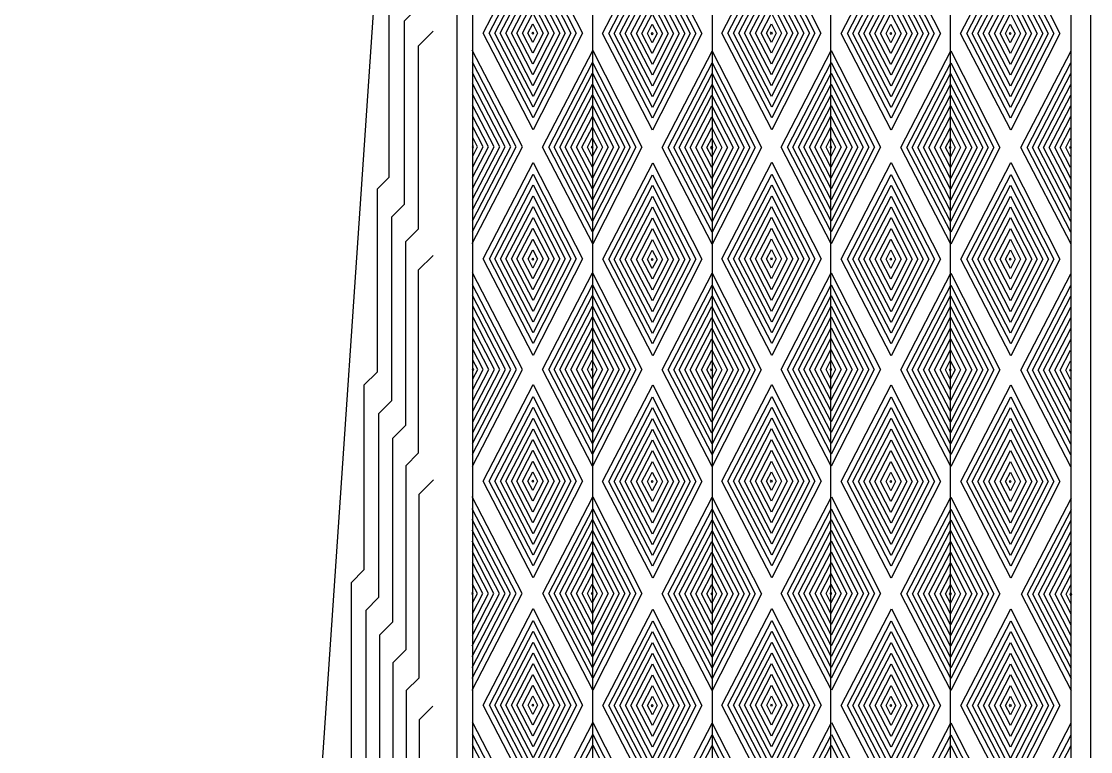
# Model space of a CAD drawing. Extents: x 1.4 to 30.6, y 33.7 to 78.7.
# Drawn here: x 1.37 to 13.11, y 63.65 to 71.66 of the extents above; entities that cross this region are included whole.
import ezdxf

# ---------------------------------------------------------------- set-up
doc = ezdxf.new("R2010")
doc.units = 0
doc.layers.add('Layer_1', color=7, linetype='CONTINUOUS')

msp = doc.modelspace()

# ---------------------------------------------------------------- linework, layer by layer
at = {"layer": 'Layer_1', "color": 7}
for points in [[(6.150381, 77.776697), (13.110188, 77.776697), (13.110188, 39.725902), (7.29343, 33.909143), (4.86829, 33.909143), (3.760688, 35.016747), (3.135771, 35.016747), (1.372314, 35.901154), (1.372314, 36.329863), (3.531009, 37.576188), (3.531009, 46.716138), (5.648365, 77.779939), (6.081495, 77.779939)], [(6.15221, 77.813116), (6.15221, 38.781297), (6.46069, 38.473274), (6.46069, 36.139816)], [(12.891741, 77.665099), (12.891741, 39.821421), (7.176284, 34.105964), (5.002654, 34.105964), (3.893132, 35.21383), (3.893132, 35.350352)], [(11.567766, 77.675947), (11.567766, 39.803742), (7.222398, 35.458374), (7.222398, 34.955292), (6.539506, 34.2724), (5.095628, 34.2724), (4.158051, 35.209977), (4.158051, 35.35063)], [(10.256348, 77.677275), (10.256348, 39.803742), (7.060079, 36.607472), (7.060079, 35.010587), (6.497891, 34.448398), (5.192509, 34.448398), (4.423405, 35.222971), (4.423405, 35.350027)], [(8.95441, 77.675889), (8.95441, 39.814791), (6.91135, 37.771731), (6.91135, 35.088113), (6.445704, 34.622467), (5.283741, 34.622467), (4.687766, 35.218441), (4.687766, 35.349796)], [(7.64299, 77.677216), (7.64299, 39.816447), (6.764734, 38.938192), (6.764734, 35.159212), (6.393491, 34.78797), (5.37924, 34.78797), (4.951025, 35.216185), (4.951025, 35.349849)], [(6.325815, 77.673873), (6.325815, 39.81028), (6.617419, 39.518677), (6.617419, 35.216245), (6.333897, 34.932726), (5.501904, 34.932726), (5.216384, 35.218246), (5.216384, 35.35141)], [(5.87598, 76.469501), (5.695877, 76.289399), (5.695877, 74.266285), (5.556104, 74.126512), (5.556104, 72.120525), (5.407769, 71.972189), (5.407769, 69.952775), (5.2767, 69.821707), (5.2767, 67.815143), (5.133036, 67.671478), (5.133036, 65.646258), (4.991668, 65.50489), (4.991668, 63.485187)], [(5.891449, 73.996684), (5.72571, 73.830945), (5.72571, 71.817776), (5.575441, 71.667506), (5.575441, 69.655882), (5.436322, 69.516763), (5.436322, 67.499737), (5.293736, 67.357152), (5.293736, 65.342333), (5.152492, 65.201089), (5.152492, 63.188293)], [(5.891449, 71.557014), (5.727368, 71.392933), (5.727368, 69.38438), (5.58729, 69.244303), (5.58729, 67.229584), (5.445946, 67.088239), (5.445946, 65.072774), (5.30352, 64.930349), (5.30352, 62.912105)], [(6.322623, 69.228927), (6.872053, 70.288905), (6.322623, 71.348757)], [(12.894933, 69.220153), (12.345503, 70.280131), (12.894933, 71.339983)], [(6.32322, 69.36), (6.804705, 70.288896), (6.32322, 71.217682)], [(12.894335, 69.351227), (12.412851, 70.280123), (12.894335, 71.208908)], [(6.323753, 69.476863), (6.74466, 70.28889), (6.323753, 71.10082)], [(12.893803, 69.468089), (12.472896, 70.280116), (12.893803, 71.092047)], [(6.324295, 69.595688), (6.683605, 70.288882), (6.324295, 70.981992)], [(12.893261, 69.586915), (12.533951, 70.280108), (12.893261, 70.973218)], [(6.32483, 69.712985), (6.623338, 70.288875), (6.32483, 70.864696)], [(12.892726, 69.704211), (12.594218, 70.280101), (12.892726, 70.855923)], [(6.325372, 69.831965), (6.562203, 70.288867), (6.325372, 70.745715)], [(12.892184, 69.823191), (12.655353, 70.280093), (12.892184, 70.736941)], [(6.325915, 69.94999), (6.501566, 70.288859), (6.325915, 70.627689)], [(12.891641, 69.941216), (12.71599, 70.280086), (12.891641, 70.618915)], [(6.326473, 70.069901), (6.439965, 70.288852), (6.326473, 70.507777)], [(12.891083, 70.061126), (12.777591, 70.280078), (12.891083, 70.499003)], [(6.327027, 70.18671), (6.379966, 70.288843), (6.327027, 70.390964)], [(12.890529, 70.177936), (12.837589, 70.280069), (12.890529, 70.382191)], [(5.89099, 69.09491), (5.729261, 68.933181), (5.729261, 66.925178), (5.592133, 66.788049), (5.592133, 64.770422), (5.448575, 64.626864), (5.448575, 62.611006)], [(6.324901, 66.785282), (6.874331, 67.84526), (6.324901, 68.905112)], [(12.894782, 66.776508), (12.345352, 67.836486), (12.894782, 68.896338)], [(6.325498, 66.916356), (6.806983, 67.845252), (6.325498, 68.774036)], [(12.894184, 66.907582), (12.4127, 67.836478), (12.894184, 68.765263)], [(6.326031, 67.033218), (6.746938, 67.845245), (6.326031, 68.657175)], [(12.893652, 67.024444), (12.472745, 67.836471), (12.893652, 68.648401)], [(6.326573, 67.152044), (6.685883, 67.845237), (6.326573, 68.538347)], [(12.89311, 67.14327), (12.5338, 67.836463), (12.89311, 68.529574)], [(6.327108, 67.26934), (6.625615, 67.84523), (6.327108, 68.421052)], [(12.892575, 67.260566), (12.594067, 67.836456), (12.892575, 68.412278)], [(6.32765, 67.38832), (6.564481, 67.845223), (6.32765, 68.30207)], [(12.892033, 67.379547), (12.655202, 67.836449), (12.892033, 68.293296)], [(6.328193, 67.506345), (6.503844, 67.845215), (6.328193, 68.184044)], [(12.89149, 67.497571), (12.715839, 67.836441), (12.89149, 68.17527)], [(6.328751, 67.626255), (6.442243, 67.845207), (6.328751, 68.064132)], [(12.890932, 67.617482), (12.77744, 67.836433), (12.890932, 68.055359)], [(6.329305, 67.743065), (6.382244, 67.845198), (6.329305, 67.94732)], [(12.890378, 67.734291), (12.837439, 67.836424), (12.890378, 67.938546)], [(5.895868, 66.634583), (5.733997, 66.472711), (5.733997, 64.460094), (5.595329, 64.321427), (5.595329, 62.3066)], [(6.320546, 64.327579), (6.869976, 65.387558), (6.320546, 66.447409)], [(12.899137, 64.318806), (12.349707, 65.378784), (12.899137, 66.438636)], [(6.321144, 64.458653), (6.802628, 65.387549), (6.321144, 66.316334)], [(12.898539, 64.449879), (12.417055, 65.378775), (12.898539, 66.30756)], [(6.321676, 64.575515), (6.742583, 65.387542), (6.321676, 66.199473)], [(12.898006, 64.566741), (12.477099, 65.378768), (12.898006, 66.190699)], [(6.322218, 64.694341), (6.681528, 65.387535), (6.322218, 66.080645)], [(12.897465, 64.685567), (12.538154, 65.378761), (12.897465, 66.071871)], [(6.322753, 64.811637), (6.621261, 65.387528), (6.322753, 65.963349)], [(12.89693, 64.802863), (12.598422, 65.378754), (12.89693, 65.954575)], [(6.323295, 64.930618), (6.560127, 65.38752), (6.323295, 65.844368)], [(12.896388, 64.921844), (12.659556, 65.378746), (12.896388, 65.835594)], [(6.323839, 65.048642), (6.499489, 65.387512), (6.323839, 65.726341)], [(12.895844, 65.039868), (12.720194, 65.378738), (12.895844, 65.717568)], [(6.324397, 65.168553), (6.437888, 65.387504), (6.324397, 65.60643)], [(12.895286, 65.159779), (12.781795, 65.37873), (12.895286, 65.597656)], [(6.32495, 65.285363), (6.37789, 65.387495), (6.32495, 65.489617)], [(12.894733, 65.276589), (12.841793, 65.378722), (12.894733, 65.480843)], [(5.890565, 64.152705), (5.737422, 63.999562), (5.737422, 61.991697), (5.595108, 61.849383), (5.595108, 59.836876), (5.456661, 59.698429), (5.456661, 57.682483), (5.310288, 57.536109), (5.310288, 55.515629), (5.168737, 55.374079), (5.168737, 53.360808), (5.031239, 53.223311), (5.031239, 51.208175), (4.886469, 51.063406), (4.886469, 49.044603), (4.745721, 48.903856), (4.745721, 46.887596), (4.60753, 46.749404), (4.60753, 44.739335), (4.462962, 44.594767), (4.462962, 37.89344), (4.407869, 37.641297), (4.407869, 37.072768)], [(6.323686, 61.856301), (6.873116, 62.916279), (6.323686, 63.976131)], [(12.895996, 61.847527), (12.346566, 62.907506), (12.895996, 63.967357)], [(6.324284, 61.987375), (6.805768, 62.916271), (6.324284, 63.845056)], [(12.895399, 61.978601), (12.413914, 62.907497), (12.895399, 63.836282)], [(6.324816, 62.104237), (6.745724, 62.916264), (6.324816, 63.728195)], [(12.894866, 62.095463), (12.473959, 62.90749), (12.894866, 63.719421)]]:
    msp.add_lwpolyline(points, dxfattribs=at)
for points in [[(6.441488, 71.533785), (6.990918, 72.593637), (7.530818, 71.533785), (6.990918, 70.473807)], [(7.752972, 71.529963), (8.302402, 72.589814), (8.842303, 71.529963), (8.302402, 70.469984)], [(9.060847, 71.53463), (9.610277, 72.594482), (10.150178, 71.53463), (9.610277, 70.474652)], [(10.372331, 71.530808), (10.921761, 72.590659), (11.461662, 71.530808), (10.921761, 70.470829)], [(11.683625, 71.530799), (12.233054, 72.590651), (12.772955, 71.530799), (12.233054, 70.470821)], [(6.508836, 71.533777), (6.990321, 72.462561), (7.463454, 71.533777), (6.990321, 70.604881)], [(7.82032, 71.529954), (8.301805, 72.458739), (8.774938, 71.529954), (8.301805, 70.601059)], [(9.128195, 71.534622), (9.60968, 72.463406), (10.082813, 71.534622), (9.60968, 70.605726)], [(10.439679, 71.530799), (10.921164, 72.459584), (11.394297, 71.530799), (10.921164, 70.601904)], [(11.750972, 71.530791), (12.232457, 72.459576), (12.70559, 71.530791), (12.232457, 70.601895)], [(6.568881, 71.533769), (6.989788, 72.3457), (7.403395, 71.533769), (6.989788, 70.721742)], [(7.880365, 71.529947), (8.301272, 72.341878), (8.714879, 71.529947), (8.301272, 70.71792)], [(9.18824, 71.534615), (9.609147, 72.346545), (10.022754, 71.534615), (9.609147, 70.722587)], [(10.499724, 71.530792), (10.920631, 72.342722), (11.334238, 71.530792), (10.920631, 70.718765)], [(11.811017, 71.530784), (12.231924, 72.342714), (12.645531, 71.530784), (12.231924, 70.718756)], [(6.629936, 71.533762), (6.989246, 72.226872), (7.342325, 71.533762), (6.989246, 70.840568)], [(7.94142, 71.52994), (8.30073, 72.22305), (8.653809, 71.52994), (8.30073, 70.836746)], [(9.249295, 71.534607), (9.608605, 72.227717), (9.961684, 71.534607), (9.608605, 70.841413)], [(10.560779, 71.530785), (10.920089, 72.223895), (11.273168, 71.530785), (10.920089, 70.837591)], [(11.872072, 71.530776), (12.231382, 72.223886), (12.584461, 71.530776), (12.231382, 70.837583)], [(6.690203, 71.533755), (6.988711, 72.109576), (7.282041, 71.533755), (6.988711, 70.957864)], [(8.001687, 71.529932), (8.300195, 72.105754), (8.593526, 71.529932), (8.300195, 70.954041)], [(9.309562, 71.5346), (9.60807, 72.110421), (9.901401, 71.5346), (9.60807, 70.958709)], [(10.621047, 71.530777), (10.919554, 72.106599), (11.212885, 71.530777), (10.919554, 70.954887)], [(11.93234, 71.530769), (12.230847, 72.106591), (12.524178, 71.530769), (12.230847, 70.954878)], [(6.751338, 71.533747), (6.988169, 71.990595), (7.220892, 71.533747), (6.988169, 71.076845)], [(8.062822, 71.529925), (8.299653, 71.986772), (8.532376, 71.529925), (8.299653, 71.073022)], [(9.370697, 71.534592), (9.607528, 71.99144), (9.840252, 71.534592), (9.607528, 71.07769)], [(10.682181, 71.53077), (10.919012, 71.987617), (11.151736, 71.53077), (10.919012, 71.073868)], [(11.993474, 71.530761), (12.230305, 71.987609), (12.463029, 71.530761), (12.230305, 71.073859)], [(6.811975, 71.533739), (6.987626, 71.872569), (7.160229, 71.533739), (6.987626, 71.19487)], [(8.123459, 71.529917), (8.29911, 71.868746), (8.471713, 71.529917), (8.29911, 71.191047)], [(9.431334, 71.534584), (9.606985, 71.873414), (9.779588, 71.534584), (9.606985, 71.195714)], [(10.742818, 71.530762), (10.918469, 71.869591), (11.091072, 71.530762), (10.918469, 71.191892)], [(12.054112, 71.530754), (12.229762, 71.869583), (12.402365, 71.530754), (12.229762, 71.191884)], [(6.873576, 71.533731), (6.987068, 71.752657), (7.098591, 71.533731), (6.987068, 71.314779)], [(8.18506, 71.529909), (8.298552, 71.748834), (8.410075, 71.529909), (8.298552, 71.310957)], [(9.492935, 71.534576), (9.606427, 71.753502), (9.71795, 71.534576), (9.606427, 71.315624)], [(10.804419, 71.530754), (10.917911, 71.749679), (11.029434, 71.530754), (10.917911, 71.311802)], [(12.115712, 71.530746), (12.229204, 71.749671), (12.340727, 71.530746), (12.229204, 71.311794)], [(6.933575, 71.533723), (6.986514, 71.635844), (7.038536, 71.533723), (6.986514, 71.43159)], [(8.245059, 71.5299), (8.297998, 71.632021), (8.35002, 71.5299), (8.297998, 71.427768)], [(9.552934, 71.534568), (9.605873, 71.636689), (9.657895, 71.534568), (9.605873, 71.432435)], [(10.864418, 71.530746), (10.917357, 71.632866), (10.969379, 71.530746), (10.917357, 71.428613)], [(12.175711, 71.530737), (12.228651, 71.632858), (12.280672, 71.530737), (12.228651, 71.428604)], [(6.978162, 71.533231), (6.9858, 71.547966), (6.993307, 71.533231), (6.9858, 71.518494)], [(8.289646, 71.529409), (8.297284, 71.544143), (8.304791, 71.529409), (8.297284, 71.514672)], [(9.597521, 71.534076), (9.605159, 71.548811), (9.612666, 71.534076), (9.605159, 71.519339)], [(10.909005, 71.530254), (10.916644, 71.544988), (10.92415, 71.530254), (10.916644, 71.515516)], [(12.220298, 71.530245), (12.227937, 71.54498), (12.235443, 71.530245), (12.227937, 71.515508)], [(7.094582, 70.283117), (7.644012, 71.342969), (8.183912, 70.283117), (7.644012, 69.223139)], [(8.406066, 70.279295), (8.955496, 71.339146), (9.495397, 70.279295), (8.955496, 69.219317)], [(9.713942, 70.283963), (10.263372, 71.343814), (10.803272, 70.283963), (10.263372, 69.223984)], [(11.025426, 70.28014), (11.574856, 71.339992), (12.114756, 70.28014), (11.574856, 69.220162)], [(7.16193, 70.283109), (7.643415, 71.211893), (8.116548, 70.283109), (7.643415, 69.354213)], [(8.473414, 70.279287), (8.954899, 71.208071), (9.428032, 70.279287), (8.954899, 69.350391)], [(9.78129, 70.283954), (10.262774, 71.212739), (10.735908, 70.283954), (10.262774, 69.355058)], [(11.092774, 70.280132), (11.574258, 71.208916), (12.047392, 70.280132), (11.574258, 69.351236)], [(7.221975, 70.283102), (7.642882, 71.095032), (8.056488, 70.283102), (7.642882, 69.471074)], [(8.533459, 70.279279), (8.954366, 71.09121), (9.367973, 70.279279), (8.954366, 69.467252)], [(9.841334, 70.283947), (10.262241, 71.095877), (10.675848, 70.283947), (10.262241, 69.471919)], [(11.152819, 70.280124), (11.573726, 71.092055), (11.987332, 70.280124), (11.573726, 69.468097)], [(7.28303, 70.283094), (7.64234, 70.976205), (7.995419, 70.283094), (7.64234, 69.589901)], [(8.594514, 70.279272), (8.953824, 70.972383), (9.306902, 70.279272), (8.953824, 69.586078)], [(9.902389, 70.283939), (10.2617, 70.97705), (10.614778, 70.283939), (10.2617, 69.590745)], [(11.213874, 70.280117), (11.573184, 70.973227), (11.926262, 70.280117), (11.573184, 69.586924)], [(7.343297, 70.283087), (7.641805, 70.858909), (7.935135, 70.283087), (7.641805, 69.707196)], [(8.654782, 70.279265), (8.953289, 70.855086), (9.24662, 70.279265), (8.953289, 69.703374)], [(9.962657, 70.283932), (10.261165, 70.859754), (10.554495, 70.283932), (10.261165, 69.708041)], [(11.274141, 70.28011), (11.572649, 70.855931), (11.865979, 70.28011), (11.572649, 69.704219)], [(7.404432, 70.283079), (7.641263, 70.739927), (7.873987, 70.283079), (7.641263, 69.826177)], [(8.715916, 70.279257), (8.952747, 70.736105), (9.185471, 70.279257), (8.952747, 69.822355)], [(10.023791, 70.283925), (10.260622, 70.740772), (10.493346, 70.283925), (10.260622, 69.827022)], [(11.335275, 70.280102), (11.572107, 70.736949), (11.80483, 70.280102), (11.572107, 69.8232)], [(7.465069, 70.283072), (7.64072, 70.621901), (7.813323, 70.283072), (7.64072, 69.944201)], [(8.776553, 70.279249), (8.952204, 70.618078), (9.124807, 70.279249), (8.952204, 69.940379)], [(10.084429, 70.283916), (10.260079, 70.622746), (10.432683, 70.283916), (10.260079, 69.945047)], [(11.395913, 70.280094), (11.571563, 70.618924), (11.744167, 70.280094), (11.571563, 69.941224)], [(7.52667, 70.283063), (7.640162, 70.501989), (7.751685, 70.283063), (7.640162, 70.064112)], [(8.838154, 70.279241), (8.951646, 70.498167), (9.063168, 70.279241), (8.951646, 70.06029)], [(10.14603, 70.283909), (10.259521, 70.502834), (10.371044, 70.283909), (10.259521, 70.064957)], [(11.457514, 70.280086), (11.571005, 70.499012), (11.682528, 70.280086), (11.571005, 70.061135)], [(7.586669, 70.283055), (7.639608, 70.385176), (7.69163, 70.283055), (7.639608, 70.180923)], [(8.898153, 70.279232), (8.951092, 70.381353), (9.003114, 70.279232), (8.951092, 70.1771)], [(10.206028, 70.2839), (10.258968, 70.386021), (10.310989, 70.2839), (10.258968, 70.181767)], [(11.517512, 70.280078), (11.570452, 70.382199), (11.622473, 70.280078), (11.570452, 70.177945)], [(6.335379, 70.288351), (6.327741, 70.303086), (6.320234, 70.288351), (6.327741, 70.273614)], [(7.631256, 70.282563), (7.638894, 70.297298), (7.646401, 70.282563), (7.638894, 70.267826)], [(8.94274, 70.278741), (8.950378, 70.293476), (8.957884, 70.278741), (8.950378, 70.264004)], [(10.250616, 70.283409), (10.258254, 70.298144), (10.26576, 70.283409), (10.258254, 70.268672)], [(11.5621, 70.279586), (11.569738, 70.294321), (11.577244, 70.279586), (11.569738, 70.264849)], [(12.882177, 70.279578), (12.889815, 70.294312), (12.897321, 70.279578), (12.889815, 70.26484)], [(6.442083, 69.057432), (6.991513, 70.117283), (7.531413, 69.057432), (6.991513, 67.997453)], [(7.753567, 69.053609), (8.302997, 70.113461), (8.842898, 69.053609), (8.302997, 67.993631)], [(9.061442, 69.058277), (9.610872, 70.118128), (10.150773, 69.058277), (9.610872, 67.998298)], [(10.372927, 69.054455), (10.922356, 70.114306), (11.462257, 69.054455), (10.922356, 67.994476)], [(11.68422, 69.054446), (12.23365, 70.114298), (12.77355, 69.054446), (12.23365, 67.994468)], [(6.509431, 69.057423), (6.990916, 69.986208), (7.464049, 69.057423), (6.990916, 68.128528)], [(7.820915, 69.053601), (8.3024, 69.982386), (8.775533, 69.053601), (8.3024, 68.124706)], [(9.12879, 69.058269), (9.610275, 69.987053), (10.083408, 69.058269), (9.610275, 68.129373)], [(10.440274, 69.054446), (10.921759, 69.983231), (11.394892, 69.054446), (10.921759, 68.125551)], [(11.751568, 69.054438), (12.233052, 69.983222), (12.706186, 69.054438), (12.233052, 68.125542)], [(6.569476, 69.057416), (6.990383, 69.869347), (7.403989, 69.057416), (6.990383, 68.245389)], [(7.88096, 69.053594), (8.301867, 69.865524), (8.715474, 69.053594), (8.301867, 68.241566)], [(9.188835, 69.058261), (9.609742, 69.870192), (10.023349, 69.058261), (9.609742, 68.246234)], [(10.500319, 69.054439), (10.921226, 69.86637), (11.334833, 69.054439), (10.921226, 68.242412)], [(11.811613, 69.05443), (12.23252, 69.866361), (12.646126, 69.05443), (12.23252, 68.242403)], [(6.630531, 69.057409), (6.989841, 69.750519), (7.34292, 69.057409), (6.989841, 68.364215)], [(7.942015, 69.053586), (8.301325, 69.746697), (8.654403, 69.053586), (8.301325, 68.360393)], [(9.24989, 69.058254), (9.6092, 69.751364), (9.962279, 69.058254), (9.6092, 68.36506)], [(10.561374, 69.054431), (10.920684, 69.747542), (11.273763, 69.054431), (10.920684, 68.361238)], [(11.872667, 69.054423), (12.231978, 69.747533), (12.585056, 69.054423), (12.231978, 68.36123)], [(6.690798, 69.057401), (6.989306, 69.633223), (7.282636, 69.057401), (6.989306, 68.48151)], [(8.002283, 69.053579), (8.30079, 69.629401), (8.594121, 69.053579), (8.30079, 68.477688)], [(9.310158, 69.058246), (9.608665, 69.634069), (9.901996, 69.058246), (9.608665, 68.482356)], [(10.621642, 69.054424), (10.92015, 69.630246), (11.21348, 69.054424), (10.92015, 68.478534)], [(11.932935, 69.054416), (12.231443, 69.630237), (12.524773, 69.054416), (12.231443, 68.478525)], [(6.751933, 69.057394), (6.988764, 69.514241), (7.221488, 69.057394), (6.988764, 68.600491)], [(8.063417, 69.053571), (8.300248, 69.510419), (8.532972, 69.053571), (8.300248, 68.596669)], [(9.371292, 69.058239), (9.608123, 69.515086), (9.840847, 69.058239), (9.608123, 68.601337)], [(10.682776, 69.054416), (10.919607, 69.511264), (11.152331, 69.054416), (10.919607, 68.597514)], [(11.994069, 69.054408), (12.230901, 69.511256), (12.463624, 69.054408), (12.230901, 68.597506)], [(6.81257, 69.057386), (6.988221, 69.396215), (7.160824, 69.057386), (6.988221, 68.718516)], [(8.124054, 69.053564), (8.299705, 69.392393), (8.472308, 69.053564), (8.299705, 68.714694)], [(9.431929, 69.058231), (9.60758, 69.39706), (9.780183, 69.058231), (9.60758, 68.719361)], [(10.743414, 69.054409), (10.919064, 69.393238), (11.091668, 69.054409), (10.919064, 68.715539)], [(12.054707, 69.0544), (12.230357, 69.393229), (12.402961, 69.0544), (12.230357, 68.71553)], [(6.874171, 69.057378), (6.987663, 69.276303), (7.099186, 69.057378), (6.987663, 68.838426)], [(8.185655, 69.053555), (8.299147, 69.272481), (8.410669, 69.053555), (8.299147, 68.834604)], [(9.49353, 69.058223), (9.607022, 69.277149), (9.718545, 69.058223), (9.607022, 68.839271)], [(10.805014, 69.054401), (10.918506, 69.273326), (11.030029, 69.054401), (10.918506, 68.835449)], [(12.116308, 69.054392), (12.229799, 69.273318), (12.341322, 69.054392), (12.229799, 68.83544)], [(6.93417, 69.057369), (6.987109, 69.15949), (7.039131, 69.057369), (6.987109, 68.955237)], [(8.245654, 69.053547), (8.298593, 69.155668), (8.350615, 69.053547), (8.298593, 68.951414)], [(9.553529, 69.058215), (9.606469, 69.160335), (9.65849, 69.058215), (9.606469, 68.956082)], [(10.865013, 69.054392), (10.917953, 69.156513), (10.969974, 69.054392), (10.917953, 68.952259)], [(12.176306, 69.054384), (12.229246, 69.156505), (12.281267, 69.054384), (12.229246, 68.952251)], [(6.978757, 69.056878), (6.986395, 69.071613), (6.993902, 69.056878), (6.986395, 69.042141)], [(8.290241, 69.053055), (8.297879, 69.06779), (8.305385, 69.053055), (8.297879, 69.038318)], [(9.598116, 69.057723), (9.605755, 69.072458), (9.613261, 69.057723), (9.605755, 69.042986)], [(10.9096, 69.0539), (10.917239, 69.068635), (10.924745, 69.0539), (10.917239, 69.039163)], [(12.220894, 69.053892), (12.228532, 69.068627), (12.236038, 69.053892), (12.228532, 69.039155)], [(7.094269, 67.845236), (7.643699, 68.905088), (8.1836, 67.845236), (7.643699, 66.785258)], [(9.713629, 67.846082), (10.263059, 68.905933), (10.802959, 67.846082), (10.263059, 66.786103)], [(11.025113, 67.842259), (11.574543, 68.902111), (12.114443, 67.842259), (11.574543, 66.782281)], [(8.405753, 67.841414), (8.955183, 68.901266), (9.495084, 67.841414), (8.955183, 66.781436)], [(7.161617, 67.845228), (7.643102, 68.774013), (8.116235, 67.845228), (7.643102, 66.916332)], [(8.473101, 67.841406), (8.954586, 68.77019), (9.427719, 67.841406), (8.954586, 66.91251)], [(9.780977, 67.846073), (10.262461, 68.774858), (10.735595, 67.846073), (10.262461, 66.917177)], [(11.092461, 67.842251), (11.573945, 68.771036), (12.047079, 67.842251), (11.573945, 66.913355)], [(7.221662, 67.845221), (7.642569, 68.657152), (8.056176, 67.845221), (7.642569, 67.033193)], [(8.533146, 67.841398), (8.954053, 68.653329), (9.36766, 67.841398), (8.954053, 67.029371)], [(9.841022, 67.846066), (10.261928, 68.657997), (10.675535, 67.846066), (10.261928, 67.034039)], [(11.152506, 67.842244), (11.573413, 68.654174), (11.987019, 67.842244), (11.573413, 67.030216)], [(7.282717, 67.845213), (7.642027, 68.538324), (7.995106, 67.845213), (7.642027, 67.15202)], [(8.594201, 67.841391), (8.953511, 68.534501), (9.30659, 67.841391), (8.953511, 67.148198)], [(9.902076, 67.846058), (10.261387, 68.539169), (10.614465, 67.846058), (10.261387, 67.152865)], [(11.213561, 67.842236), (11.572871, 68.535346), (11.92595, 67.842236), (11.572871, 67.149043)], [(7.342984, 67.845206), (7.641492, 68.421028), (7.934823, 67.845206), (7.641492, 67.269315)], [(8.654469, 67.841384), (8.952976, 68.417205), (9.246307, 67.841384), (8.952976, 67.265493)], [(9.962344, 67.846051), (10.260852, 68.421873), (10.554183, 67.846051), (10.260852, 67.27016)], [(11.273828, 67.842229), (11.572336, 68.41805), (11.865666, 67.842229), (11.572336, 67.266338)], [(7.404119, 67.845198), (7.64095, 68.302046), (7.873674, 67.845198), (7.64095, 67.388296)], [(8.715603, 67.841376), (8.952434, 68.298224), (9.185158, 67.841376), (8.952434, 67.384474)], [(10.023478, 67.846044), (10.26031, 68.302891), (10.493033, 67.846044), (10.26031, 67.389141)], [(11.334962, 67.842221), (11.571794, 68.299069), (11.804517, 67.842221), (11.571794, 67.385319)], [(7.464756, 67.845191), (7.640407, 68.18402), (7.81301, 67.845191), (7.640407, 67.506321)], [(8.776241, 67.841368), (8.951891, 68.180197), (9.124494, 67.841368), (8.951891, 67.502498)], [(10.084116, 67.846036), (10.259766, 68.184865), (10.43237, 67.846036), (10.259766, 67.507166)], [(11.3956, 67.842213), (11.571251, 68.181042), (11.743854, 67.842213), (11.571251, 67.503343)], [(7.526357, 67.845182), (7.639849, 68.064108), (7.751372, 67.845182), (7.639849, 67.626231)], [(8.837841, 67.84136), (8.951333, 68.060286), (9.062856, 67.84136), (8.951333, 67.622409)], [(10.145717, 67.846028), (10.259208, 68.064953), (10.370731, 67.846028), (10.259208, 67.627076)], [(11.457201, 67.842205), (11.570693, 68.061131), (11.682216, 67.842205), (11.570693, 67.623253)], [(6.337657, 67.844707), (6.330018, 67.859441), (6.322512, 67.844707), (6.330018, 67.829969)], [(7.586356, 67.845174), (7.639295, 67.947295), (7.691317, 67.845174), (7.639295, 67.743041)], [(7.630943, 67.844682), (7.638581, 67.859417), (7.646088, 67.844682), (7.638581, 67.829945)], [(8.89784, 67.841352), (8.950779, 67.943473), (9.002801, 67.841352), (8.950779, 67.739219)], [(8.942427, 67.84086), (8.950065, 67.855595), (8.957572, 67.84086), (8.950065, 67.826123)], [(10.205715, 67.846019), (10.258655, 67.94814), (10.310677, 67.846019), (10.258655, 67.743886)], [(10.250303, 67.845528), (10.257941, 67.860262), (10.265447, 67.845528), (10.257941, 67.83079)], [(11.517199, 67.842197), (11.570139, 67.944318), (11.62216, 67.842197), (11.570139, 67.740064)], [(11.561787, 67.841705), (11.569425, 67.85644), (11.576932, 67.841705), (11.569425, 67.826968)], [(12.882026, 67.835933), (12.889664, 67.850667), (12.897171, 67.835933), (12.889664, 67.821195)], [(6.44177, 66.619551), (6.9912, 67.679402), (7.531101, 66.619551), (6.9912, 65.559572)], [(7.753254, 66.615729), (8.302684, 67.67558), (8.842585, 66.615729), (8.302684, 65.55575)], [(9.061129, 66.620396), (9.610559, 67.680247), (10.15046, 66.620396), (9.610559, 65.560418)], [(10.372614, 66.616574), (10.922044, 67.676425), (11.461944, 66.616574), (10.922044, 65.556595)], [(11.683907, 66.616565), (12.233337, 67.676416), (12.773237, 66.616565), (12.233337, 65.556587)], [(6.509118, 66.619543), (6.990603, 67.548327), (7.463736, 66.619543), (6.990603, 65.690647)], [(7.820602, 66.61572), (8.302087, 67.544505), (8.77522, 66.61572), (8.302087, 65.686825)], [(9.128477, 66.620388), (9.609962, 67.549172), (10.083096, 66.620388), (9.609962, 65.691492)], [(10.439961, 66.616565), (10.921446, 67.54535), (11.394579, 66.616565), (10.921446, 65.68767)], [(11.751255, 66.616557), (12.232739, 67.545341), (12.705873, 66.616557), (12.232739, 65.687661)], [(6.569163, 66.619535), (6.99007, 67.431466), (7.403677, 66.619535), (6.99007, 65.807508)], [(7.880647, 66.615713), (8.301554, 67.427643), (8.715161, 66.615713), (8.301554, 65.803686)], [(9.188522, 66.62038), (9.609429, 67.432311), (10.023036, 66.62038), (9.609429, 65.808353)], [(10.500007, 66.616558), (10.920913, 67.428488), (11.33452, 66.616558), (10.920913, 65.804531)], [(11.8113, 66.61655), (12.232207, 67.42848), (12.645813, 66.61655), (12.232207, 65.804522)], [(6.630218, 66.619528), (6.989528, 67.312638), (7.342607, 66.619528), (6.989528, 65.926334)], [(7.941702, 66.615705), (8.301012, 67.308816), (8.654091, 66.615705), (8.301012, 65.922512)], [(9.249577, 66.620373), (9.608887, 67.313483), (9.961966, 66.620373), (9.608887, 65.927179)], [(10.561062, 66.61655), (10.920371, 67.309661), (11.27345, 66.61655), (10.920371, 65.923357)], [(11.872354, 66.616542), (12.231665, 67.309652), (12.584744, 66.616542), (12.231665, 65.923349)], [(6.690485, 66.61952), (6.988993, 67.195342), (7.282324, 66.61952), (6.988993, 66.04363)], [(8.00197, 66.615698), (8.300477, 67.19152), (8.593808, 66.615698), (8.300477, 66.039807)], [(9.309845, 66.620365), (9.608352, 67.196187), (9.901683, 66.620365), (9.608352, 66.044475)], [(10.621329, 66.616543), (10.919837, 67.192365), (11.213167, 66.616543), (10.919837, 66.040652)], [(11.932622, 66.616534), (12.23113, 67.192356), (12.52446, 66.616534), (12.23113, 66.040644)], [(6.75162, 66.619513), (6.988451, 67.07636), (7.221175, 66.619513), (6.988451, 66.162611)], [(8.063104, 66.61569), (8.299935, 67.072538), (8.532659, 66.61569), (8.299935, 66.158788)], [(9.370979, 66.620358), (9.60781, 67.077206), (9.840534, 66.620358), (9.60781, 66.163456)], [(10.682463, 66.616536), (10.919295, 67.073383), (11.152018, 66.616536), (10.919295, 66.159633)], [(11.993756, 66.616527), (12.230588, 67.073375), (12.463311, 66.616527), (12.230588, 66.159625)], [(6.812257, 66.619505), (6.987908, 66.958334), (7.160511, 66.619505), (6.987908, 66.280635)], [(8.123742, 66.615683), (8.299392, 66.954512), (8.471995, 66.615683), (8.299392, 66.276813)], [(9.431616, 66.62035), (9.607267, 66.959179), (9.77987, 66.62035), (9.607267, 66.281481)], [(10.743101, 66.616528), (10.918751, 66.955357), (11.091354, 66.616528), (10.918751, 66.277658)], [(12.054394, 66.616519), (12.230045, 66.955349), (12.402648, 66.616519), (12.230045, 66.27765)], [(6.873858, 66.619497), (6.98735, 66.838423), (7.098873, 66.619497), (6.98735, 66.400545)], [(8.185342, 66.615675), (8.298834, 66.8346), (8.410357, 66.615675), (8.298834, 66.396723)], [(9.493217, 66.620342), (9.606709, 66.839268), (9.718232, 66.620342), (9.606709, 66.40139)], [(10.804702, 66.61652), (10.918193, 66.835445), (11.029716, 66.61652), (10.918193, 66.397568)], [(12.115995, 66.616511), (12.229487, 66.835437), (12.34101, 66.616511), (12.229487, 66.39756)], [(6.933857, 66.619489), (6.986796, 66.721609), (7.038818, 66.619489), (6.986796, 66.517356)], [(8.245341, 66.615666), (8.29828, 66.717787), (8.350302, 66.615666), (8.29828, 66.513533)], [(9.553216, 66.620334), (9.606156, 66.722454), (9.658177, 66.620334), (9.606156, 66.518201)], [(10.8647, 66.616511), (10.91764, 66.718632), (10.969661, 66.616511), (10.91764, 66.514378)], [(12.175994, 66.616503), (12.228933, 66.718624), (12.280955, 66.616503), (12.228933, 66.51437)], [(6.978444, 66.618997), (6.986082, 66.633732), (6.993589, 66.618997), (6.986082, 66.60426)], [(8.289928, 66.615175), (8.297566, 66.629909), (8.305073, 66.615175), (8.297566, 66.600437)], [(9.597804, 66.619842), (9.605442, 66.634577), (9.612948, 66.619842), (9.605442, 66.605105)], [(10.909287, 66.61602), (10.916926, 66.630754), (10.924432, 66.61602), (10.916926, 66.601282)], [(12.220581, 66.616011), (12.228219, 66.630746), (12.235726, 66.616011), (12.228219, 66.601274)], [(7.095051, 65.386845), (7.64448, 66.446696), (8.184381, 65.386845), (7.64448, 64.326866)], [(8.406535, 65.383023), (8.955964, 66.442874), (9.495865, 65.383023), (8.955964, 64.323044)], [(9.71441, 65.38769), (10.26384, 66.447541), (10.803741, 65.38769), (10.26384, 64.327712)], [(11.025894, 65.383867), (11.575324, 66.443719), (12.115224, 65.383867), (11.575324, 64.323889)], [(7.162398, 65.386837), (7.643883, 66.315621), (8.117016, 65.386837), (7.643883, 64.457941)], [(8.473882, 65.383014), (8.955367, 66.311799), (9.428501, 65.383014), (8.955367, 64.454118)], [(9.781758, 65.387682), (10.263243, 66.316466), (10.736376, 65.387682), (10.263243, 64.458786)], [(11.093242, 65.383859), (11.574726, 66.312644), (12.04786, 65.383859), (11.574726, 64.454964)], [(7.222443, 65.386829), (7.64335, 66.19876), (8.056957, 65.386829), (7.64335, 64.574802)], [(8.533927, 65.383007), (8.954834, 66.194937), (9.368441, 65.383007), (8.954834, 64.570979)], [(9.841802, 65.387674), (10.26271, 66.199605), (10.676317, 65.387674), (10.26271, 64.575647)], [(11.153287, 65.383852), (11.574194, 66.195782), (11.9878, 65.383852), (11.574194, 64.571824)], [(7.283498, 65.386822), (7.642808, 66.079932), (7.995887, 65.386822), (7.642808, 64.693628)], [(8.594982, 65.382999), (8.954292, 66.07611), (9.307371, 65.382999), (8.954292, 64.689806)], [(9.902857, 65.387667), (10.262168, 66.080777), (10.615246, 65.387667), (10.262168, 64.694473)], [(11.214342, 65.383844), (11.573652, 66.076955), (11.926731, 65.383844), (11.573652, 64.690651)], [(7.343766, 65.386814), (7.642273, 65.962636), (7.935604, 65.386814), (7.642273, 64.810923)], [(8.65525, 65.382992), (8.953757, 65.958814), (9.247088, 65.382992), (8.953757, 64.807101)], [(9.963125, 65.387659), (10.261633, 65.963481), (10.554964, 65.387659), (10.261633, 64.811768)], [(11.274609, 65.383837), (11.573117, 65.959659), (11.866447, 65.383837), (11.573117, 64.807946)], [(7.4049, 65.386807), (7.641731, 65.843655), (7.874455, 65.386807), (7.641731, 64.929905)], [(8.716384, 65.382985), (8.953215, 65.839832), (9.185939, 65.382985), (8.953215, 64.926082)], [(10.024259, 65.387652), (10.261091, 65.8445), (10.493814, 65.387652), (10.261091, 64.930749)], [(11.335744, 65.38383), (11.572575, 65.840677), (11.805298, 65.38383), (11.572575, 64.926927)], [(7.465538, 65.386799), (7.641188, 65.725628), (7.813791, 65.386799), (7.641188, 65.047929)], [(8.777022, 65.382977), (8.952672, 65.721806), (9.125275, 65.382977), (8.952672, 65.044107)], [(10.084897, 65.387644), (10.260547, 65.726474), (10.433151, 65.387644), (10.260547, 65.048774)], [(11.396381, 65.383822), (11.572032, 65.722651), (11.744635, 65.383822), (11.572032, 65.044952)], [(7.527138, 65.386791), (7.64063, 65.605717), (7.752153, 65.386791), (7.64063, 65.167839)], [(8.838622, 65.382969), (8.952114, 65.601894), (9.063637, 65.382969), (8.952114, 65.164017)], [(10.146498, 65.387636), (10.259989, 65.606562), (10.371512, 65.387636), (10.259989, 65.168684)], [(11.457982, 65.383814), (11.571474, 65.602739), (11.682997, 65.383814), (11.571474, 65.164862)], [(6.333302, 65.387004), (6.325664, 65.401738), (6.318158, 65.387004), (6.325664, 65.372267)], [(7.587137, 65.386783), (7.640077, 65.488903), (7.692098, 65.386783), (7.640077, 65.28465)], [(7.631724, 65.386291), (7.639363, 65.401025), (7.646869, 65.386291), (7.639363, 65.371553)], [(8.898621, 65.38296), (8.95156, 65.485081), (9.003582, 65.38296), (8.95156, 65.280827)], [(8.943208, 65.382469), (8.950847, 65.397203), (8.958353, 65.382469), (8.950847, 65.367731)], [(10.206496, 65.387628), (10.259436, 65.489748), (10.311457, 65.387628), (10.259436, 65.285495)], [(10.251084, 65.387136), (10.258722, 65.401871), (10.266228, 65.387136), (10.258722, 65.372399)], [(11.517981, 65.383805), (11.57092, 65.485926), (11.622942, 65.383805), (11.57092, 65.281672)], [(11.562568, 65.383313), (11.570206, 65.398048), (11.577713, 65.383313), (11.570206, 65.368576)], [(12.88638, 65.37823), (12.894019, 65.392965), (12.901525, 65.37823), (12.894019, 65.363493)], [(6.442552, 64.161159), (6.991981, 65.221011), (7.531882, 64.161159), (6.991981, 63.101181)], [(7.754036, 64.157337), (8.303465, 65.217188), (8.843366, 64.157337), (8.303465, 63.097359)], [(9.06191, 64.162004), (9.61134, 65.221856), (10.151241, 64.162004), (9.61134, 63.102026)], [(10.373395, 64.158182), (10.922824, 65.218034), (11.462725, 64.158182), (10.922824, 63.098204)], [(11.684688, 64.158174), (12.234118, 65.218025), (12.774018, 64.158174), (12.234118, 63.098195)], [(6.509899, 64.161151), (6.991384, 65.089936), (7.464517, 64.161151), (6.991384, 63.232255)], [(7.821383, 64.157329), (8.302868, 65.086113), (8.776001, 64.157329), (8.302868, 63.228433)], [(9.129258, 64.161996), (9.610743, 65.090781), (10.083876, 64.161996), (9.610743, 63.2331)], [(10.440742, 64.158174), (10.922227, 65.086958), (11.39536, 64.158174), (10.922227, 63.229278)], [(11.752036, 64.158165), (12.23352, 65.08695), (12.706654, 64.158165), (12.23352, 63.229269)], [(6.569944, 64.161144), (6.990851, 64.973074), (7.404458, 64.161144), (6.990851, 63.349116)], [(7.881428, 64.157321), (8.302335, 64.969252), (8.715942, 64.157321), (8.302335, 63.345294)], [(9.189303, 64.161989), (9.61021, 64.973919), (10.023817, 64.161989), (9.61021, 63.349961)], [(10.500788, 64.158166), (10.921695, 64.970097), (11.335301, 64.158166), (10.921695, 63.346139)], [(11.812081, 64.158158), (12.232988, 64.970088), (12.646594, 64.158158), (12.232988, 63.346131)], [(6.630999, 64.161136), (6.990309, 64.854247), (7.343388, 64.161136), (6.990309, 63.467943)], [(7.942483, 64.157314), (8.301793, 64.850424), (8.654872, 64.157314), (8.301793, 63.46412)], [(9.250358, 64.161981), (9.609669, 64.855092), (9.962747, 64.161981), (9.609669, 63.468788)], [(10.561843, 64.158159), (10.921153, 64.851269), (11.274231, 64.158159), (10.921153, 63.464965)], [(11.873136, 64.158151), (12.232446, 64.851261), (12.585525, 64.158151), (12.232446, 63.464957)], [(6.691267, 64.161129), (6.989774, 64.736951), (7.283105, 64.161129), (6.989774, 63.585238)], [(8.002751, 64.157306), (8.301258, 64.733128), (8.594589, 64.157306), (8.301258, 63.581416)], [(9.310626, 64.161974), (9.609134, 64.737796), (9.902464, 64.161974), (9.609134, 63.586083)], [(10.62211, 64.158152), (10.920618, 64.733973), (11.213948, 64.158152), (10.920618, 63.582261)], [(11.933403, 64.158143), (12.231911, 64.733965), (12.525242, 64.158143), (12.231911, 63.582252)], [(6.752401, 64.161121), (6.989232, 64.617969), (7.221956, 64.161121), (6.989232, 63.704219)], [(8.063885, 64.157299), (8.300716, 64.614147), (8.53344, 64.157299), (8.300716, 63.700397)], [(9.37176, 64.161966), (9.608591, 64.618814), (9.841315, 64.161966), (9.608591, 63.705064)], [(10.683244, 64.158144), (10.920076, 64.614992), (11.152799, 64.158144), (10.920076, 63.701242)], [(11.994537, 64.158136), (12.231369, 64.614983), (12.464092, 64.158136), (12.231369, 63.701233)], [(6.813039, 64.161114), (6.988689, 64.499943), (7.161292, 64.161114), (6.988689, 63.822244)], [(8.124523, 64.157291), (8.300173, 64.496121), (8.472776, 64.157291), (8.300173, 63.818422)], [(9.432397, 64.161959), (9.608048, 64.500788), (9.780652, 64.161959), (9.608048, 63.823089)], [(10.743882, 64.158136), (10.919532, 64.496966), (11.092136, 64.158136), (10.919532, 63.819267)], [(12.055175, 64.158128), (12.230826, 64.496957), (12.403429, 64.158128), (12.230826, 63.819258)], [(6.874639, 64.161106), (6.988131, 64.380031), (7.099654, 64.161106), (6.988131, 63.942154)], [(8.186123, 64.157283), (8.299615, 64.376209), (8.411138, 64.157283), (8.299615, 63.938331)], [(9.493999, 64.161951), (9.60749, 64.380876), (9.719013, 64.161951), (9.60749, 63.942999)], [(10.805483, 64.158128), (10.918974, 64.377054), (11.030497, 64.158128), (10.918974, 63.939176)], [(12.116776, 64.15812), (12.230268, 64.377045), (12.341791, 64.15812), (12.230268, 63.939168)], [(6.934638, 64.161097), (6.987578, 64.263218), (7.039599, 64.161097), (6.987578, 64.058964)], [(8.246122, 64.157275), (8.299061, 64.259395), (8.351083, 64.157275), (8.299061, 64.055142)], [(9.553997, 64.161942), (9.606937, 64.264063), (9.658958, 64.161942), (9.606937, 64.059809)], [(10.865481, 64.15812), (10.918421, 64.260241), (10.970442, 64.15812), (10.918421, 64.055987)], [(12.176775, 64.158111), (12.229714, 64.260232), (12.281736, 64.158111), (12.229714, 64.055978)], [(6.979225, 64.160605), (6.986864, 64.17534), (6.99437, 64.160605), (6.986864, 64.145868)], [(8.290709, 64.156783), (8.298348, 64.171518), (8.305854, 64.156783), (8.298348, 64.142046)], [(9.598584, 64.16145), (9.606223, 64.176185), (9.613729, 64.16145), (9.606223, 64.146713)], [(10.910068, 64.157628), (10.917707, 64.172363), (10.925213, 64.157628), (10.917707, 64.142891)], [(12.221362, 64.157619), (12.229, 64.172354), (12.236507, 64.157619), (12.229, 64.142882)], [(7.095646, 62.910491), (7.645075, 63.970343), (8.184976, 62.910491), (7.645075, 61.850513)], [(8.40713, 62.906669), (8.95656, 63.966521), (9.49646, 62.906669), (8.95656, 61.846691)], [(9.715005, 62.911337), (10.264435, 63.971188), (10.804336, 62.911337), (10.264435, 61.851358)], [(11.026489, 62.907514), (11.575919, 63.967366), (12.11582, 62.907514), (11.575919, 61.847536)], [(7.162993, 62.910483), (7.644478, 63.839268), (8.117612, 62.910483), (7.644478, 61.981588)], [(8.474478, 62.906661), (8.955962, 63.835445), (9.429095, 62.906661), (8.955962, 61.977765)], [(9.782353, 62.911329), (10.263837, 63.840113), (10.736971, 62.911329), (10.263837, 61.982433)], [(11.093837, 62.907506), (11.575322, 63.83629), (12.048455, 62.907506), (11.575322, 61.97861)], [(7.223038, 62.910476), (7.643945, 63.722407), (8.057552, 62.910476), (7.643945, 62.098449)], [(8.534523, 62.906654), (8.955429, 63.718584), (9.369036, 62.906654), (8.955429, 62.094626)], [(9.842398, 62.911321), (10.263305, 63.723251), (10.676912, 62.911321), (10.263305, 62.099294)], [(11.153882, 62.907499), (11.574789, 63.719429), (11.988396, 62.907499), (11.574789, 62.095471)]]:
    msp.add_lwpolyline(points, close=True, dxfattribs=at)

doc.saveas('drawing.dxf')
